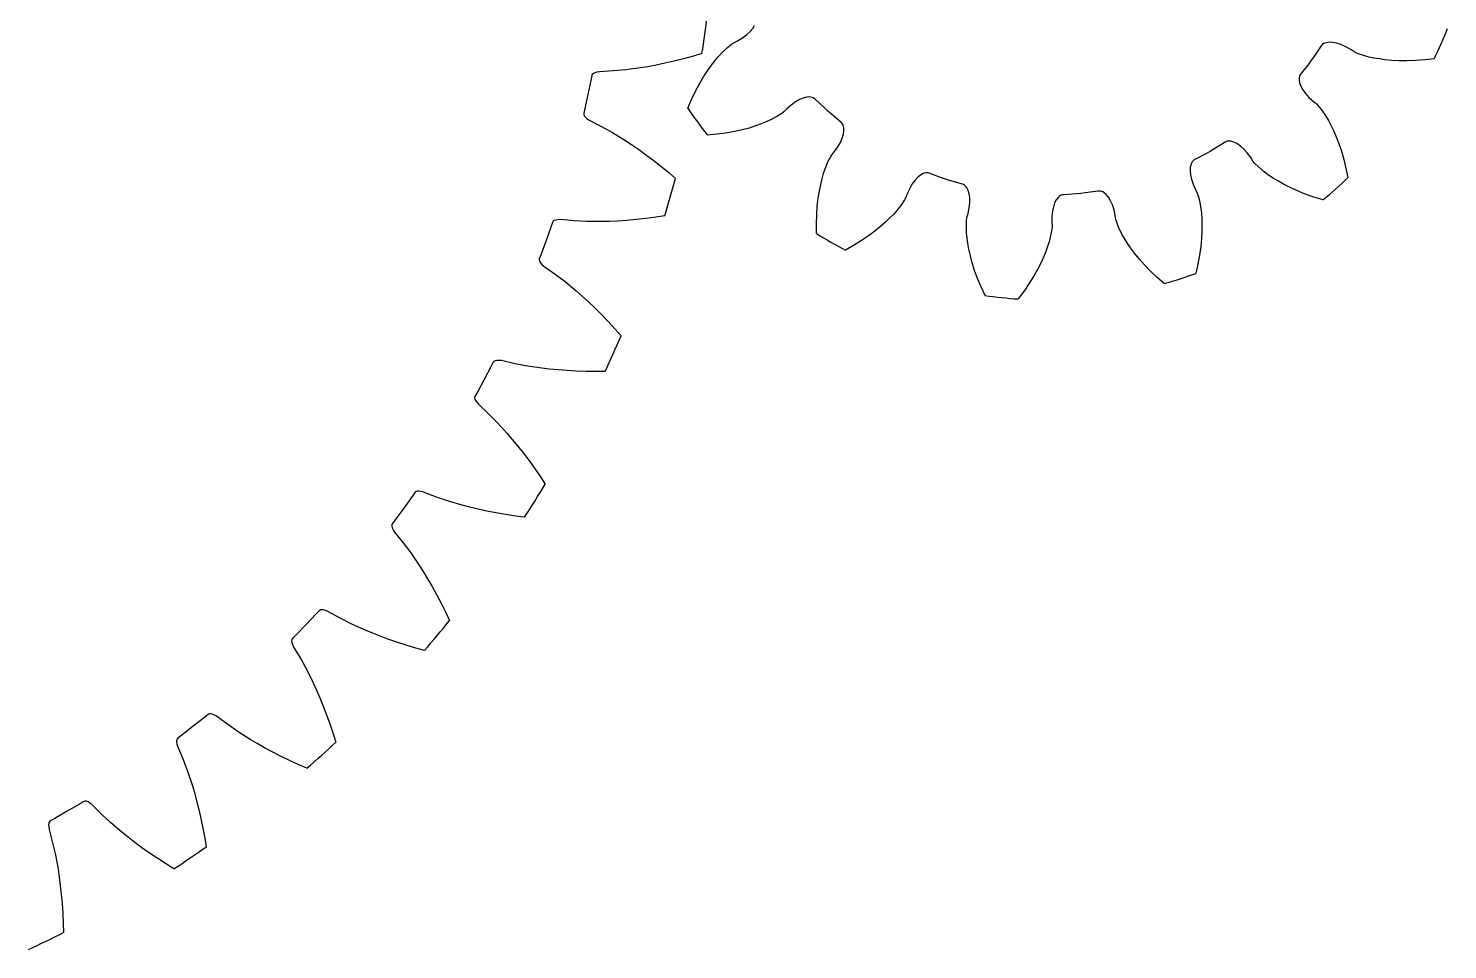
# Model space of a CAD drawing. Extents: x -18.8 to 30.8, y -18.8 to 18.8.
# Drawn here: x 7.96 to 30.31, y -17.03 to -2.52 of the extents above; entities that cross this region are included whole.
import ezdxf

# ---------------------------------------------------------------- set-up
doc = ezdxf.new("R2010")
doc.units = 0

msp = doc.modelspace()

# ---------------------------------------------------------------- linework, layer by layer
at = {"layer": 'layer0'}
for p, q in [((19.13, -2.719), (19.209, -2.672)), ((19.209, -2.672), (19.275, -2.624)), ((19.275, -2.624), (19.33, -2.575)), ((19.33, -2.575), (19.371, -2.527)), ((19.371, -2.527), (19.401, -2.481)), ((18.886, -2.909), (18.973, -2.825)), ((18.973, -2.825), (19.038, -2.772)), ((19.038, -2.772), (19.071, -2.749)), ((19.071, -2.749), (19.13, -2.719)), ((28.322, -2.801), (28.205, -2.973)), ((28.333, -2.787), (28.322, -2.801)), ((28.346, -2.775), (28.333, -2.787)), ((28.362, -2.764), (28.346, -2.775)), ((28.38, -2.756), (28.362, -2.764)), ((28.401, -2.749), (28.38, -2.756)), ((28.448, -2.742), (28.401, -2.749)), ((28.503, -2.745), (28.448, -2.742)), ((28.566, -2.757), (28.503, -2.745)), ((28.635, -2.78), (28.566, -2.757)), ((28.71, -2.813), (28.635, -2.78)), ((28.789, -2.858), (28.71, -2.813)), ((28.845, -2.894), (28.789, -2.858)), ((28.881, -2.912), (28.845, -2.894)), ((18.66, -3.191), (18.721, -3.105)), ((18.721, -3.105), (18.779, -3.03)), ((18.779, -3.03), (18.834, -2.965)), ((18.834, -2.965), (18.886, -2.909)), ((28.127, -3.081), (27.999, -3.245)), ((28.166, -3.027), (28.127, -3.081)), ((28.205, -2.973), (28.166, -3.027)), ((28.96, -2.942), (28.881, -2.912)), ((29.076, -2.975), (28.96, -2.942)), ((29.151, -2.992), (29.076, -2.975)), ((29.235, -3.006), (29.151, -2.992)), ((29.328, -3.019), (29.235, -3.006)), ((29.434, -3.029), (29.328, -3.019)), ((29.548, -3.035), (29.434, -3.029)), ((29.673, -3.036), (29.548, -3.035)), ((29.808, -3.032), (29.673, -3.036)), ((29.953, -3.021), (29.808, -3.032)), ((30.101, -3.003), (29.953, -3.021)), ((18.534, -3.395), (18.598, -3.287)), ((18.598, -3.287), (18.66, -3.191)), ((27.977, -3.295), (27.974, -3.314)), ((27.974, -3.314), (27.974, -3.336)), ((27.974, -3.336), (27.983, -3.383)), ((27.982, -3.276), (27.977, -3.295)), ((27.989, -3.26), (27.982, -3.276)), ((27.999, -3.245), (27.989, -3.26)), ((18.408, -3.645), (18.471, -3.514)), ((18.471, -3.514), (18.534, -3.395)), ((27.983, -3.383), (28.002, -3.435)), ((28.002, -3.435), (28.033, -3.49)), ((28.033, -3.49), (28.076, -3.549)), ((28.076, -3.549), (28.131, -3.61)), ((18.349, -3.782), (18.408, -3.645)), ((19.909, -3.791), (19.863, -3.838)), ((19.978, -3.731), (19.909, -3.791)), ((20.044, -3.682), (19.978, -3.731)), ((20.107, -3.646), (20.044, -3.682)), ((20.166, -3.621), (20.107, -3.646)), ((20.219, -3.607), (20.166, -3.621)), ((20.267, -3.604), (20.219, -3.607)), ((20.288, -3.606), (20.267, -3.604)), ((20.308, -3.611), (20.288, -3.606)), ((20.326, -3.618), (20.308, -3.611)), ((20.341, -3.627), (20.326, -3.618)), ((20.355, -3.638), (20.341, -3.627)), ((20.505, -3.782), (20.355, -3.638)), ((20.554, -3.827), (20.505, -3.782)), ((28.131, -3.61), (28.198, -3.672)), ((28.198, -3.672), (28.25, -3.714)), ((28.25, -3.714), (28.278, -3.743)), ((28.278, -3.743), (28.33, -3.808)), ((19.583, -3.997), (19.505, -4.029)), ((19.653, -3.965), (19.583, -3.997)), ((19.76, -3.908), (19.653, -3.965)), ((19.831, -3.863), (19.76, -3.908)), ((19.863, -3.838), (19.831, -3.863)), ((20.604, -3.872), (20.554, -3.827)), ((20.763, -4.005), (20.604, -3.872)), ((20.776, -4.018), (20.763, -4.005)), ((20.786, -4.032), (20.776, -4.018)), ((28.33, -3.808), (28.398, -3.908)), ((28.398, -3.908), (28.437, -3.975)), ((28.437, -3.975), (28.477, -4.05)), ((18.806, -4.192), (18.657, -4.206)), ((18.949, -4.173), (18.806, -4.192)), ((19.082, -4.149), (18.949, -4.173)), ((19.204, -4.122), (19.082, -4.149)), ((19.315, -4.093), (19.204, -4.122)), ((19.416, -4.061), (19.315, -4.093)), ((19.505, -4.029), (19.416, -4.061)), ((20.781, -4.252), (20.8, -4.192)), ((20.795, -4.049), (20.786, -4.032)), ((20.802, -4.068), (20.795, -4.049)), ((20.8, -4.192), (20.808, -4.137)), ((20.806, -4.089), (20.802, -4.068)), ((20.808, -4.137), (20.806, -4.089)), ((28.477, -4.05), (28.518, -4.134)), ((28.518, -4.134), (28.56, -4.232)), ((28.56, -4.232), (28.601, -4.339)), ((20.615, -4.516), (20.657, -4.464)), ((20.657, -4.464), (20.71, -4.39)), ((20.71, -4.39), (20.751, -4.319)), ((20.751, -4.319), (20.781, -4.252)), ((26.575, -4.46), (26.517, -4.493)), ((26.633, -4.426), (26.575, -4.46)), ((26.809, -4.317), (26.633, -4.426)), ((26.825, -4.308), (26.809, -4.317)), ((26.842, -4.302), (26.825, -4.308)), ((26.861, -4.299), (26.842, -4.302)), ((26.881, -4.299), (26.861, -4.299)), ((26.902, -4.301), (26.881, -4.299)), ((26.948, -4.314), (26.902, -4.301)), ((26.997, -4.339), (26.948, -4.314)), ((27.05, -4.376), (26.997, -4.339)), ((27.104, -4.424), (27.05, -4.376)), ((27.158, -4.485), (27.104, -4.424)), ((28.601, -4.339), (28.641, -4.457)), ((28.641, -4.457), (28.678, -4.587)), ((20.511, -4.737), (20.556, -4.625)), ((20.556, -4.625), (20.594, -4.55)), ((20.594, -4.55), (20.615, -4.516)), ((26.274, -4.664), (26.262, -4.71)), ((26.283, -4.644), (26.274, -4.664)), ((26.293, -4.627), (26.283, -4.644)), ((26.305, -4.612), (26.293, -4.627)), ((26.319, -4.6), (26.305, -4.612)), ((26.334, -4.591), (26.319, -4.6)), ((26.517, -4.493), (26.334, -4.591)), ((27.213, -4.559), (27.158, -4.485)), ((27.249, -4.615), (27.213, -4.559)), ((27.275, -4.645), (27.249, -4.615)), ((27.335, -4.705), (27.275, -4.645)), ((28.678, -4.587), (28.712, -4.728)), ((20.441, -4.983), (20.463, -4.892)), ((20.463, -4.892), (20.486, -4.81)), ((20.486, -4.81), (20.511, -4.737)), ((21.927, -4.914), (21.884, -4.973)), ((21.97, -4.867), (21.927, -4.914)), ((22.013, -4.833), (21.97, -4.867)), ((22.056, -4.811), (22.013, -4.833)), ((22.076, -4.804), (22.056, -4.811)), ((22.096, -4.8), (22.076, -4.804)), ((22.115, -4.799), (22.096, -4.8)), ((22.133, -4.801), (22.115, -4.799)), ((22.15, -4.806), (22.133, -4.801)), ((22.345, -4.877), (22.15, -4.806)), ((22.409, -4.898), (22.345, -4.877)), ((22.472, -4.918), (22.409, -4.898)), ((26.262, -4.71), (26.259, -4.765)), ((26.259, -4.765), (26.265, -4.829)), ((26.265, -4.829), (26.28, -4.9)), ((26.28, -4.9), (26.305, -4.978)), ((27.427, -4.782), (27.335, -4.705)), ((27.489, -4.828), (27.427, -4.782)), ((27.559, -4.876), (27.489, -4.828)), ((27.639, -4.925), (27.559, -4.876)), ((28.712, -4.728), (28.742, -4.874)), ((20.402, -5.2), (20.42, -5.087)), ((20.42, -5.087), (20.441, -4.983)), ((21.805, -5.127), (21.781, -5.189)), ((21.843, -5.044), (21.805, -5.127)), ((21.884, -4.973), (21.843, -5.044)), ((22.672, -4.976), (22.472, -4.918)), ((22.688, -4.982), (22.672, -4.976)), ((22.704, -4.991), (22.688, -4.982)), ((22.719, -5.003), (22.704, -4.991)), ((22.733, -5.017), (22.719, -5.003)), ((22.745, -5.035), (22.733, -5.017)), ((22.766, -5.078), (22.745, -5.035)), ((22.781, -5.131), (22.766, -5.078)), ((22.789, -5.194), (22.781, -5.131)), ((24.472, -5.128), (24.265, -5.143)), ((24.538, -5.122), (24.472, -5.128)), ((24.605, -5.114), (24.538, -5.122)), ((24.81, -5.086), (24.605, -5.114)), ((24.828, -5.085), (24.81, -5.086)), ((24.846, -5.086), (24.828, -5.085)), ((24.865, -5.091), (24.846, -5.086)), ((24.883, -5.099), (24.865, -5.091)), ((24.902, -5.11), (24.883, -5.099)), ((24.938, -5.14), (24.902, -5.11)), ((24.973, -5.183), (24.938, -5.14)), ((26.305, -4.978), (26.342, -5.062)), ((26.342, -5.062), (26.372, -5.121)), ((26.372, -5.121), (26.385, -5.159)), ((27.732, -4.977), (27.639, -4.925)), ((27.834, -5.029), (27.732, -4.977)), ((27.948, -5.081), (27.834, -5.029)), ((28.073, -5.132), (27.948, -5.081)), ((28.209, -5.181), (28.073, -5.132)), ((20.378, -5.459), (20.388, -5.325)), ((20.388, -5.325), (20.402, -5.2)), ((21.716, -5.295), (21.642, -5.39)), ((21.762, -5.225), (21.716, -5.295)), ((21.781, -5.189), (21.762, -5.225)), ((22.762, -5.438), (22.78, -5.348)), ((22.78, -5.348), (22.789, -5.267)), ((22.789, -5.267), (22.789, -5.194)), ((24.105, -5.332), (24.09, -5.404)), ((24.125, -5.272), (24.105, -5.332)), ((24.151, -5.223), (24.125, -5.272)), ((24.18, -5.186), (24.151, -5.223)), ((24.196, -5.171), (24.18, -5.186)), ((24.213, -5.16), (24.196, -5.171)), ((24.23, -5.151), (24.213, -5.16)), ((24.247, -5.146), (24.23, -5.151)), ((24.265, -5.143), (24.247, -5.146)), ((25.006, -5.238), (24.973, -5.183)), ((25.036, -5.304), (25.006, -5.238)), ((25.061, -5.382), (25.036, -5.304)), ((26.385, -5.159), (26.407, -5.24)), ((26.407, -5.24), (26.428, -5.359)), ((26.428, -5.359), (26.437, -5.436)), ((28.352, -5.225), (28.209, -5.181)), ((20.374, -5.604), (20.378, -5.459)), ((21.464, -5.574), (21.384, -5.644)), ((21.532, -5.509), (21.464, -5.574)), ((21.591, -5.448), (21.532, -5.509)), ((21.642, -5.39), (21.591, -5.448)), ((22.735, -5.626), (22.739, -5.542)), ((22.739, -5.542), (22.745, -5.502)), ((22.745, -5.502), (22.762, -5.438)), ((24.081, -5.485), (24.08, -5.577)), ((24.08, -5.577), (24.084, -5.643)), ((24.09, -5.404), (24.081, -5.485)), ((25.081, -5.472), (25.061, -5.382)), ((25.091, -5.537), (25.081, -5.472)), ((25.103, -5.576), (25.091, -5.537)), ((25.133, -5.654), (25.103, -5.576)), ((26.437, -5.436), (26.443, -5.52)), ((26.443, -5.52), (26.446, -5.614)), ((20.375, -5.753), (20.374, -5.604)), ((21.195, -5.791), (21.083, -5.866)), ((21.295, -5.716), (21.195, -5.791)), ((21.384, -5.644), (21.295, -5.716)), ((22.739, -5.747), (22.735, -5.626)), ((22.747, -5.823), (22.739, -5.747)), ((24.067, -5.766), (24.038, -5.883)), ((24.081, -5.683), (24.067, -5.766)), ((24.084, -5.643), (24.081, -5.683)), ((25.186, -5.763), (25.133, -5.654)), ((25.224, -5.83), (25.186, -5.763)), ((26.444, -5.721), (26.438, -5.835)), ((26.446, -5.614), (26.444, -5.721)), ((20.96, -5.943), (20.83, -6.016)), ((21.083, -5.866), (20.96, -5.943)), ((22.758, -5.908), (22.747, -5.823)), ((22.775, -6), (22.758, -5.908)), ((22.798, -6.104), (22.775, -6)), ((24.015, -5.957), (23.986, -6.037)), ((24.038, -5.883), (24.015, -5.957)), ((25.269, -5.902), (25.224, -5.83)), ((25.321, -5.98), (25.269, -5.902)), ((25.385, -6.065), (25.321, -5.98)), ((26.426, -5.959), (26.408, -6.093)), ((26.438, -5.835), (26.426, -5.959)), ((22.828, -6.214), (22.798, -6.104)), ((22.866, -6.334), (22.828, -6.214)), ((23.906, -6.22), (23.854, -6.322)), ((23.951, -6.124), (23.906, -6.22)), ((23.986, -6.037), (23.951, -6.124)), ((25.457, -6.154), (25.385, -6.065)), ((25.54, -6.247), (25.457, -6.154)), ((25.633, -6.345), (25.54, -6.247)), ((26.382, -6.236), (26.349, -6.381)), ((26.408, -6.093), (26.382, -6.236)), ((22.912, -6.46), (22.866, -6.334)), ((22.967, -6.595), (22.912, -6.46)), ((23.793, -6.431), (23.721, -6.546)), ((23.854, -6.322), (23.793, -6.431)), ((25.738, -6.445), (25.633, -6.345)), ((25.85, -6.543), (25.738, -6.445)), ((23.029, -6.73), (22.967, -6.595)), ((23.64, -6.665), (23.551, -6.785)), ((23.721, -6.546), (23.64, -6.665))]:
    msp.add_line(p, q, dxfattribs=at)
for start, end in [(333.7885, 338.2115), (213.7885, 218.2115), (309.7885, 314.2115), (237.7885, 242.2115), (285.7885, 290.2115), (261.7885, 266.2115)]:
    msp.add_arc((24, 0), 6.8, start, end, dxfattribs=at)
at = {"layer": 'layer1'}
for p, q in [((17.721, -3.127), (17.598, -3.147)), ((17.851, -3.102), (17.721, -3.127)), ((17.989, -3.074), (17.851, -3.102)), ((18.131, -3.041), (17.989, -3.074)), ((18.281, -3.003), (18.131, -3.041)), ((18.438, -2.96), (18.281, -3.003)), ((18.572, -2.921), (18.438, -2.96)), ((16.821, -3.344), (16.775, -3.566)), ((16.836, -3.266), (16.821, -3.344)), ((16.844, -3.25), (16.836, -3.266)), ((16.861, -3.235), (16.844, -3.25)), ((16.885, -3.223), (16.861, -3.235)), ((16.917, -3.213), (16.885, -3.223)), ((16.957, -3.207), (16.917, -3.213)), ((17.175, -3.195), (16.957, -3.207)), ((17.372, -3.177), (17.175, -3.195)), ((17.598, -3.147), (17.372, -3.177)), ((16.775, -3.566), (16.727, -3.786)), ((16.727, -3.786), (16.709, -3.864)), ((16.709, -3.864), (16.71, -3.882)), ((16.71, -3.882), (16.719, -3.902)), ((16.719, -3.902), (16.736, -3.923)), ((16.736, -3.923), (16.761, -3.945)), ((16.761, -3.945), (16.795, -3.968)), ((16.795, -3.968), (16.99, -4.067)), ((16.99, -4.067), (17.162, -4.164)), ((17.162, -4.164), (17.356, -4.283)), ((17.356, -4.283), (17.46, -4.351)), ((17.46, -4.351), (17.57, -4.427)), ((17.57, -4.427), (17.684, -4.509)), ((17.684, -4.509), (17.8, -4.596)), ((17.8, -4.596), (17.922, -4.692)), ((17.922, -4.692), (18.048, -4.795)), ((18.048, -4.795), (18.154, -4.886)), ((16.218, -5.578), (16.192, -5.653)), ((16.228, -5.562), (16.218, -5.578)), ((16.246, -5.55), (16.228, -5.562)), ((16.272, -5.542), (16.246, -5.55)), ((16.305, -5.536), (16.272, -5.542)), ((16.345, -5.535), (16.305, -5.536)), ((16.563, -5.554), (16.345, -5.535)), ((16.761, -5.564), (16.563, -5.554)), ((16.988, -5.565), (16.761, -5.564)), ((17.113, -5.563), (16.988, -5.565)), ((17.246, -5.557), (17.113, -5.563)), ((17.386, -5.547), (17.246, -5.557)), ((17.531, -5.535), (17.386, -5.547)), ((17.686, -5.518), (17.531, -5.535)), ((17.846, -5.497), (17.686, -5.518)), ((17.985, -5.477), (17.846, -5.497)), ((16.192, -5.653), (16.116, -5.866)), ((16.116, -5.866), (16.037, -6.078)), ((16.009, -6.152), (16.007, -6.17)), ((16.007, -6.17), (16.013, -6.191)), ((16.037, -6.078), (16.009, -6.152)), ((16.013, -6.191), (16.027, -6.214)), ((16.027, -6.214), (16.049, -6.24)), ((16.049, -6.24), (16.079, -6.266)), ((16.079, -6.266), (16.258, -6.392)), ((16.258, -6.392), (16.416, -6.512)), ((16.416, -6.512), (16.591, -6.656)), ((16.591, -6.656), (16.685, -6.739)), ((16.685, -6.739), (16.783, -6.829)), ((16.783, -6.829), (16.884, -6.926)), ((16.884, -6.926), (16.987, -7.029)), ((16.987, -7.029), (17.095, -7.141)), ((17.095, -7.141), (17.205, -7.26)), ((17.205, -7.26), (17.297, -7.365)), ((15.284, -7.78), (15.247, -7.851)), ((15.296, -7.767), (15.284, -7.78)), ((15.316, -7.757), (15.296, -7.767)), ((15.342, -7.752), (15.316, -7.757)), ((15.376, -7.752), (15.342, -7.752)), ((15.416, -7.756), (15.376, -7.752)), ((15.629, -7.805), (15.416, -7.756)), ((15.823, -7.842), (15.629, -7.805)), ((15.247, -7.851), (15.143, -8.051)), ((16.048, -7.876), (15.823, -7.842)), ((16.172, -7.89), (16.048, -7.876)), ((16.305, -7.903), (16.172, -7.89)), ((16.444, -7.913), (16.305, -7.903)), ((16.59, -7.921), (16.444, -7.913)), ((16.745, -7.926), (16.59, -7.921)), ((16.907, -7.928), (16.745, -7.926)), ((17.047, -7.927), (16.907, -7.928)), ((15.035, -8.25), (14.997, -8.32)), ((15.143, -8.051), (15.035, -8.25)), ((14.997, -8.32), (14.992, -8.338)), ((14.992, -8.338), (14.996, -8.359)), ((14.996, -8.359), (15.006, -8.384)), ((15.006, -8.384), (15.025, -8.412)), ((15.025, -8.412), (15.051, -8.443)), ((15.051, -8.443), (15.21, -8.593)), ((15.21, -8.593), (15.35, -8.733)), ((15.35, -8.733), (15.503, -8.901)), ((15.503, -8.901), (15.585, -8.995)), ((15.585, -8.995), (15.669, -9.098)), ((15.669, -9.098), (15.756, -9.208)), ((15.756, -9.208), (15.844, -9.325)), ((15.844, -9.325), (15.935, -9.451)), ((15.935, -9.451), (16.027, -9.584)), ((16.027, -9.584), (16.104, -9.7)), ((14.052, -9.832), (14.006, -9.897)), ((14.066, -9.82), (14.052, -9.832)), ((14.087, -9.813), (14.066, -9.82)), ((14.114, -9.812), (14.087, -9.813)), ((14.147, -9.816), (14.114, -9.812)), ((14.187, -9.826), (14.147, -9.816)), ((14.391, -9.904), (14.187, -9.826)), ((14.006, -9.897), (13.875, -10.081)), ((14.578, -9.968), (14.391, -9.904)), ((14.796, -10.032), (14.578, -9.968)), ((14.917, -10.064), (14.796, -10.032)), ((13.741, -10.263), (13.693, -10.326)), ((13.875, -10.081), (13.741, -10.263)), ((15.046, -10.095), (14.917, -10.064)), ((15.183, -10.125), (15.046, -10.095)), ((15.326, -10.153), (15.183, -10.125)), ((15.479, -10.179), (15.326, -10.153)), ((15.64, -10.204), (15.479, -10.179)), ((15.778, -10.222), (15.64, -10.204)), ((13.693, -10.326), (13.686, -10.343)), ((13.686, -10.343), (13.686, -10.365)), ((13.686, -10.365), (13.693, -10.391)), ((13.693, -10.391), (13.708, -10.422)), ((13.708, -10.422), (13.729, -10.456)), ((13.729, -10.456), (13.867, -10.626)), ((13.867, -10.626), (13.985, -10.784)), ((13.985, -10.784), (14.114, -10.972)), ((14.114, -10.972), (14.181, -11.077)), ((14.181, -11.077), (14.25, -11.19)), ((14.25, -11.19), (14.321, -11.311)), ((14.321, -11.311), (14.392, -11.439)), ((14.392, -11.439), (14.464, -11.576)), ((14.464, -11.576), (14.537, -11.721)), ((12.493, -11.75), (12.337, -11.913)), ((12.547, -11.692), (12.493, -11.75)), ((12.563, -11.682), (12.547, -11.692)), ((12.584, -11.678), (12.563, -11.682)), ((12.611, -11.681), (12.584, -11.678)), ((12.644, -11.69), (12.611, -11.681)), ((12.681, -11.705), (12.644, -11.69)), ((12.872, -11.811), (12.681, -11.705)), ((13.049, -11.9), (12.872, -11.811)), ((14.537, -11.721), (14.597, -11.847)), ((12.337, -11.913), (12.179, -12.075)), ((13.256, -11.994), (13.049, -11.9)), ((13.371, -12.042), (13.256, -11.994)), ((13.495, -12.091), (13.371, -12.042)), ((12.113, -12.147), (12.11, -12.169)), ((12.11, -12.169), (12.114, -12.196)), ((12.122, -12.131), (12.113, -12.147)), ((12.114, -12.196), (12.124, -12.228)), ((12.179, -12.075), (12.122, -12.131)), ((12.124, -12.228), (12.14, -12.265)), ((12.14, -12.265), (12.253, -12.452)), ((13.626, -12.139), (13.495, -12.091)), ((13.764, -12.187), (13.626, -12.139)), ((13.912, -12.234), (13.764, -12.187)), ((14.067, -12.281), (13.912, -12.234)), ((14.202, -12.318), (14.067, -12.281)), ((12.253, -12.452), (12.348, -12.626)), ((12.348, -12.626), (12.449, -12.829)), ((12.449, -12.829), (12.501, -12.943)), ((12.501, -12.943), (12.554, -13.064)), ((12.554, -13.064), (12.607, -13.194)), ((10.736, -13.374), (10.559, -13.514)), ((10.798, -13.324), (10.736, -13.374)), ((10.815, -13.317), (10.798, -13.324)), ((10.836, -13.316), (10.815, -13.317)), ((10.863, -13.322), (10.836, -13.316)), ((10.894, -13.336), (10.863, -13.322)), ((10.928, -13.356), (10.894, -13.336)), ((11.103, -13.487), (10.928, -13.356)), ((12.607, -13.194), (12.66, -13.331)), ((12.66, -13.331), (12.713, -13.477)), ((10.559, -13.514), (10.38, -13.652)), ((11.266, -13.6), (11.103, -13.487)), ((11.458, -13.722), (11.266, -13.6)), ((12.713, -13.477), (12.764, -13.63)), ((12.764, -13.63), (12.806, -13.764)), ((10.305, -13.715), (10.299, -13.736)), ((10.299, -13.736), (10.299, -13.763)), ((10.299, -13.763), (10.304, -13.796)), ((10.304, -13.796), (10.315, -13.835)), ((10.316, -13.7), (10.305, -13.715)), ((10.315, -13.835), (10.401, -14.036)), ((10.38, -13.652), (10.316, -13.7)), ((11.565, -13.786), (11.458, -13.722)), ((11.681, -13.851), (11.565, -13.786)), ((11.804, -13.917), (11.681, -13.851)), ((10.401, -14.036), (10.471, -14.221)), ((11.934, -13.984), (11.804, -13.917)), ((12.074, -14.052), (11.934, -13.984)), ((12.221, -14.119), (12.074, -14.052)), ((10.471, -14.221), (10.543, -14.437)), ((12.349, -14.175), (12.221, -14.119)), ((10.543, -14.437), (10.579, -14.557)), ((8.77, -14.738), (8.575, -14.852)), ((8.838, -14.697), (8.77, -14.738)), ((8.856, -14.692), (8.838, -14.697)), ((8.878, -14.695), (8.856, -14.692)), ((8.903, -14.704), (8.878, -14.695)), ((8.932, -14.722), (8.903, -14.704)), ((8.963, -14.747), (8.932, -14.722)), ((9.118, -14.901), (8.963, -14.747)), ((10.579, -14.557), (10.614, -14.685)), ((10.614, -14.685), (10.648, -14.821)), ((8.379, -14.964), (8.309, -15.003)), ((8.575, -14.852), (8.379, -14.964)), ((9.263, -15.036), (9.118, -14.901)), ((10.648, -14.821), (10.681, -14.963)), ((10.681, -14.963), (10.713, -15.115)), ((8.287, -15.036), (8.283, -15.062)), ((8.283, -15.062), (8.284, -15.096)), ((8.284, -15.096), (8.29, -15.136)), ((8.296, -15.016), (8.287, -15.036)), ((8.29, -15.136), (8.346, -15.347)), ((8.309, -15.003), (8.296, -15.016)), ((9.436, -15.183), (9.263, -15.036)), ((9.534, -15.261), (9.436, -15.183)), ((10.713, -15.115), (10.743, -15.274)), ((8.346, -15.347), (8.39, -15.54)), ((9.639, -15.342), (9.534, -15.261)), ((9.752, -15.425), (9.639, -15.342)), ((10.743, -15.274), (10.766, -15.412)), ((8.39, -15.54), (8.431, -15.764)), ((9.872, -15.509), (9.752, -15.425)), ((10.001, -15.595), (9.872, -15.509)), ((10.137, -15.683), (10.001, -15.595)), ((8.431, -15.764), (8.45, -15.887)), ((10.257, -15.756), (10.137, -15.683)), ((8.45, -15.887), (8.467, -16.019)), ((8.467, -16.019), (8.482, -16.158)), ((8.482, -16.158), (8.495, -16.304)), ((8.495, -16.304), (8.505, -16.459)), ((8.505, -16.459), (8.513, -16.621)), ((8.513, -16.621), (8.517, -16.76))]:
    msp.add_line(p, q, dxfattribs=at)
for start, end in [(351.0629, 352.9371), (343.0629, 344.9371), (335.0629, 336.9371), (327.0629, 328.9371), (319.0629, 320.9371), (311.0629, 312.9371), (303.0629, 304.9371), (295.0629, 296.9371)]:
    msp.add_arc((0, 0), 18.8, start, end, dxfattribs=at)
at = {"layer": 'layer2'}
for p, q in [((19.13, -2.719), (19.209, -2.672)), ((19.209, -2.672), (19.275, -2.624)), ((19.275, -2.624), (19.33, -2.575)), ((19.33, -2.575), (19.371, -2.527)), ((19.371, -2.527), (19.401, -2.481)), ((18.886, -2.909), (18.973, -2.825)), ((18.973, -2.825), (19.038, -2.772)), ((19.038, -2.772), (19.071, -2.749)), ((19.071, -2.749), (19.13, -2.719)), ((28.322, -2.801), (28.205, -2.973)), ((28.333, -2.787), (28.322, -2.801)), ((28.346, -2.775), (28.333, -2.787)), ((28.362, -2.764), (28.346, -2.775)), ((28.38, -2.756), (28.362, -2.764)), ((28.401, -2.749), (28.38, -2.756)), ((28.448, -2.742), (28.401, -2.749)), ((28.503, -2.745), (28.448, -2.742)), ((28.566, -2.757), (28.503, -2.745)), ((28.635, -2.78), (28.566, -2.757)), ((28.71, -2.813), (28.635, -2.78)), ((28.789, -2.858), (28.71, -2.813)), ((28.845, -2.894), (28.789, -2.858)), ((28.881, -2.912), (28.845, -2.894)), ((18.66, -3.191), (18.721, -3.105)), ((18.721, -3.105), (18.779, -3.03)), ((18.779, -3.03), (18.834, -2.965)), ((18.834, -2.965), (18.886, -2.909)), ((28.127, -3.081), (27.999, -3.245)), ((28.166, -3.027), (28.127, -3.081)), ((28.205, -2.973), (28.166, -3.027)), ((28.96, -2.942), (28.881, -2.912)), ((29.076, -2.975), (28.96, -2.942)), ((29.151, -2.992), (29.076, -2.975)), ((29.235, -3.006), (29.151, -2.992)), ((29.328, -3.019), (29.235, -3.006)), ((29.434, -3.029), (29.328, -3.019)), ((29.548, -3.035), (29.434, -3.029)), ((29.673, -3.036), (29.548, -3.035)), ((29.808, -3.032), (29.673, -3.036)), ((29.953, -3.021), (29.808, -3.032)), ((30.101, -3.003), (29.953, -3.021)), ((18.534, -3.395), (18.598, -3.287)), ((18.598, -3.287), (18.66, -3.191)), ((27.977, -3.295), (27.974, -3.314)), ((27.974, -3.314), (27.974, -3.336)), ((27.974, -3.336), (27.983, -3.383)), ((27.982, -3.276), (27.977, -3.295)), ((27.989, -3.26), (27.982, -3.276)), ((27.999, -3.245), (27.989, -3.26)), ((18.408, -3.645), (18.471, -3.514)), ((18.471, -3.514), (18.534, -3.395)), ((27.983, -3.383), (28.002, -3.435)), ((28.002, -3.435), (28.033, -3.49)), ((28.033, -3.49), (28.076, -3.549)), ((28.076, -3.549), (28.131, -3.61)), ((18.349, -3.782), (18.408, -3.645)), ((19.909, -3.791), (19.863, -3.838)), ((19.978, -3.731), (19.909, -3.791)), ((20.044, -3.682), (19.978, -3.731)), ((20.107, -3.646), (20.044, -3.682)), ((20.166, -3.621), (20.107, -3.646)), ((20.219, -3.607), (20.166, -3.621)), ((20.267, -3.604), (20.219, -3.607)), ((20.288, -3.606), (20.267, -3.604)), ((20.308, -3.611), (20.288, -3.606)), ((20.326, -3.618), (20.308, -3.611)), ((20.341, -3.627), (20.326, -3.618)), ((20.355, -3.638), (20.341, -3.627)), ((20.505, -3.782), (20.355, -3.638)), ((20.554, -3.827), (20.505, -3.782)), ((28.131, -3.61), (28.198, -3.672)), ((28.198, -3.672), (28.25, -3.714)), ((28.25, -3.714), (28.278, -3.743)), ((28.278, -3.743), (28.33, -3.808)), ((19.583, -3.997), (19.505, -4.029)), ((19.653, -3.965), (19.583, -3.997)), ((19.76, -3.908), (19.653, -3.965)), ((19.831, -3.863), (19.76, -3.908)), ((19.863, -3.838), (19.831, -3.863)), ((20.604, -3.872), (20.554, -3.827)), ((20.763, -4.005), (20.604, -3.872)), ((20.776, -4.018), (20.763, -4.005)), ((20.786, -4.032), (20.776, -4.018)), ((28.33, -3.808), (28.398, -3.908)), ((28.398, -3.908), (28.437, -3.975)), ((28.437, -3.975), (28.477, -4.05)), ((18.806, -4.192), (18.657, -4.206)), ((18.949, -4.173), (18.806, -4.192)), ((19.082, -4.149), (18.949, -4.173)), ((19.204, -4.122), (19.082, -4.149)), ((19.315, -4.093), (19.204, -4.122)), ((19.416, -4.061), (19.315, -4.093)), ((19.505, -4.029), (19.416, -4.061)), ((20.781, -4.252), (20.8, -4.192)), ((20.795, -4.049), (20.786, -4.032)), ((20.802, -4.068), (20.795, -4.049)), ((20.8, -4.192), (20.808, -4.137)), ((20.806, -4.089), (20.802, -4.068)), ((20.808, -4.137), (20.806, -4.089)), ((28.477, -4.05), (28.518, -4.134)), ((28.518, -4.134), (28.56, -4.232)), ((28.56, -4.232), (28.601, -4.339)), ((20.615, -4.516), (20.657, -4.464)), ((20.657, -4.464), (20.71, -4.39)), ((20.71, -4.39), (20.751, -4.319)), ((20.751, -4.319), (20.781, -4.252)), ((26.575, -4.46), (26.517, -4.493)), ((26.633, -4.426), (26.575, -4.46)), ((26.809, -4.317), (26.633, -4.426)), ((26.825, -4.308), (26.809, -4.317)), ((26.842, -4.302), (26.825, -4.308)), ((26.861, -4.299), (26.842, -4.302)), ((26.881, -4.299), (26.861, -4.299)), ((26.902, -4.301), (26.881, -4.299)), ((26.948, -4.314), (26.902, -4.301)), ((26.997, -4.339), (26.948, -4.314)), ((27.05, -4.376), (26.997, -4.339)), ((27.104, -4.424), (27.05, -4.376)), ((27.158, -4.485), (27.104, -4.424)), ((28.601, -4.339), (28.641, -4.457)), ((28.641, -4.457), (28.678, -4.587)), ((20.511, -4.737), (20.556, -4.625)), ((20.556, -4.625), (20.594, -4.55)), ((20.594, -4.55), (20.615, -4.516)), ((26.274, -4.664), (26.262, -4.71)), ((26.283, -4.644), (26.274, -4.664)), ((26.293, -4.627), (26.283, -4.644)), ((26.305, -4.612), (26.293, -4.627)), ((26.319, -4.6), (26.305, -4.612)), ((26.334, -4.591), (26.319, -4.6)), ((26.517, -4.493), (26.334, -4.591)), ((27.213, -4.559), (27.158, -4.485)), ((27.249, -4.615), (27.213, -4.559)), ((27.275, -4.645), (27.249, -4.615)), ((27.335, -4.705), (27.275, -4.645)), ((28.678, -4.587), (28.712, -4.728)), ((20.441, -4.983), (20.463, -4.892)), ((20.463, -4.892), (20.486, -4.81)), ((20.486, -4.81), (20.511, -4.737)), ((21.927, -4.914), (21.884, -4.973)), ((21.97, -4.867), (21.927, -4.914)), ((22.013, -4.833), (21.97, -4.867)), ((22.056, -4.811), (22.013, -4.833)), ((22.076, -4.804), (22.056, -4.811)), ((22.096, -4.8), (22.076, -4.804)), ((22.115, -4.799), (22.096, -4.8)), ((22.133, -4.801), (22.115, -4.799)), ((22.15, -4.806), (22.133, -4.801)), ((22.345, -4.877), (22.15, -4.806)), ((22.409, -4.898), (22.345, -4.877)), ((22.472, -4.918), (22.409, -4.898)), ((26.262, -4.71), (26.259, -4.765)), ((26.259, -4.765), (26.265, -4.829)), ((26.265, -4.829), (26.28, -4.9)), ((26.28, -4.9), (26.305, -4.978)), ((27.427, -4.782), (27.335, -4.705)), ((27.489, -4.828), (27.427, -4.782)), ((27.559, -4.876), (27.489, -4.828)), ((27.639, -4.925), (27.559, -4.876)), ((28.712, -4.728), (28.742, -4.874)), ((20.402, -5.2), (20.42, -5.087)), ((20.42, -5.087), (20.441, -4.983)), ((21.805, -5.127), (21.781, -5.189)), ((21.843, -5.044), (21.805, -5.127)), ((21.884, -4.973), (21.843, -5.044)), ((22.672, -4.976), (22.472, -4.918)), ((22.688, -4.982), (22.672, -4.976)), ((22.704, -4.991), (22.688, -4.982)), ((22.719, -5.003), (22.704, -4.991)), ((22.733, -5.017), (22.719, -5.003)), ((22.745, -5.035), (22.733, -5.017)), ((22.766, -5.078), (22.745, -5.035)), ((22.781, -5.131), (22.766, -5.078)), ((22.789, -5.194), (22.781, -5.131)), ((24.472, -5.128), (24.265, -5.143)), ((24.538, -5.122), (24.472, -5.128)), ((24.605, -5.114), (24.538, -5.122)), ((24.81, -5.086), (24.605, -5.114)), ((24.828, -5.085), (24.81, -5.086)), ((24.846, -5.086), (24.828, -5.085)), ((24.865, -5.091), (24.846, -5.086)), ((24.883, -5.099), (24.865, -5.091)), ((24.902, -5.11), (24.883, -5.099)), ((24.938, -5.14), (24.902, -5.11)), ((24.973, -5.183), (24.938, -5.14)), ((26.305, -4.978), (26.342, -5.062)), ((26.342, -5.062), (26.372, -5.121)), ((26.372, -5.121), (26.385, -5.159)), ((27.732, -4.977), (27.639, -4.925)), ((27.834, -5.029), (27.732, -4.977)), ((27.948, -5.081), (27.834, -5.029)), ((28.073, -5.132), (27.948, -5.081)), ((28.209, -5.181), (28.073, -5.132)), ((20.378, -5.459), (20.388, -5.325)), ((20.388, -5.325), (20.402, -5.2)), ((21.716, -5.295), (21.642, -5.39)), ((21.762, -5.225), (21.716, -5.295)), ((21.781, -5.189), (21.762, -5.225)), ((22.762, -5.438), (22.78, -5.348)), ((22.78, -5.348), (22.789, -5.267)), ((22.789, -5.267), (22.789, -5.194)), ((24.105, -5.332), (24.09, -5.404)), ((24.125, -5.272), (24.105, -5.332)), ((24.151, -5.223), (24.125, -5.272)), ((24.18, -5.186), (24.151, -5.223)), ((24.196, -5.171), (24.18, -5.186)), ((24.213, -5.16), (24.196, -5.171)), ((24.23, -5.151), (24.213, -5.16)), ((24.247, -5.146), (24.23, -5.151)), ((24.265, -5.143), (24.247, -5.146)), ((25.006, -5.238), (24.973, -5.183)), ((25.036, -5.304), (25.006, -5.238)), ((25.061, -5.382), (25.036, -5.304)), ((26.385, -5.159), (26.407, -5.24)), ((26.407, -5.24), (26.428, -5.359)), ((26.428, -5.359), (26.437, -5.436)), ((28.352, -5.225), (28.209, -5.181)), ((20.374, -5.604), (20.378, -5.459)), ((21.464, -5.574), (21.384, -5.644)), ((21.532, -5.509), (21.464, -5.574)), ((21.591, -5.448), (21.532, -5.509)), ((21.642, -5.39), (21.591, -5.448)), ((22.735, -5.626), (22.739, -5.542)), ((22.739, -5.542), (22.745, -5.502)), ((22.745, -5.502), (22.762, -5.438)), ((24.081, -5.485), (24.08, -5.577)), ((24.08, -5.577), (24.084, -5.643)), ((24.09, -5.404), (24.081, -5.485)), ((25.081, -5.472), (25.061, -5.382)), ((25.091, -5.537), (25.081, -5.472)), ((25.103, -5.576), (25.091, -5.537)), ((25.133, -5.654), (25.103, -5.576)), ((26.437, -5.436), (26.443, -5.52)), ((26.443, -5.52), (26.446, -5.614)), ((20.375, -5.753), (20.374, -5.604)), ((21.195, -5.791), (21.083, -5.866)), ((21.295, -5.716), (21.195, -5.791)), ((21.384, -5.644), (21.295, -5.716)), ((22.739, -5.747), (22.735, -5.626)), ((22.747, -5.823), (22.739, -5.747)), ((24.067, -5.766), (24.038, -5.883)), ((24.081, -5.683), (24.067, -5.766)), ((24.084, -5.643), (24.081, -5.683)), ((25.186, -5.763), (25.133, -5.654)), ((25.224, -5.83), (25.186, -5.763)), ((26.444, -5.721), (26.438, -5.835)), ((26.446, -5.614), (26.444, -5.721)), ((20.96, -5.943), (20.83, -6.016)), ((21.083, -5.866), (20.96, -5.943)), ((22.758, -5.908), (22.747, -5.823)), ((22.775, -6), (22.758, -5.908)), ((22.798, -6.104), (22.775, -6)), ((24.015, -5.957), (23.986, -6.037)), ((24.038, -5.883), (24.015, -5.957)), ((25.269, -5.902), (25.224, -5.83)), ((25.321, -5.98), (25.269, -5.902)), ((25.385, -6.065), (25.321, -5.98)), ((26.426, -5.959), (26.408, -6.093)), ((26.438, -5.835), (26.426, -5.959)), ((22.828, -6.214), (22.798, -6.104)), ((22.866, -6.334), (22.828, -6.214)), ((23.906, -6.22), (23.854, -6.322)), ((23.951, -6.124), (23.906, -6.22)), ((23.986, -6.037), (23.951, -6.124)), ((25.457, -6.154), (25.385, -6.065)), ((25.54, -6.247), (25.457, -6.154)), ((25.633, -6.345), (25.54, -6.247)), ((26.382, -6.236), (26.349, -6.381)), ((26.408, -6.093), (26.382, -6.236)), ((22.912, -6.46), (22.866, -6.334)), ((22.967, -6.595), (22.912, -6.46)), ((23.793, -6.431), (23.721, -6.546)), ((23.854, -6.322), (23.793, -6.431)), ((25.738, -6.445), (25.633, -6.345)), ((25.85, -6.543), (25.738, -6.445)), ((23.029, -6.73), (22.967, -6.595)), ((23.64, -6.665), (23.551, -6.785)), ((23.721, -6.546), (23.64, -6.665))]:
    msp.add_line(p, q, dxfattribs=at)
for start, end in [(333.7885, 338.2115), (213.7885, 218.2115), (309.7885, 314.2115), (237.7885, 242.2115), (285.7885, 290.2115), (261.7885, 266.2115)]:
    msp.add_arc((24, 0), 6.8, start, end, dxfattribs=at)
at = {"layer": 'layer3'}
for p, q in [((17.721, -3.127), (17.598, -3.147)), ((17.851, -3.102), (17.721, -3.127)), ((17.989, -3.074), (17.851, -3.102)), ((18.131, -3.041), (17.989, -3.074)), ((18.281, -3.003), (18.131, -3.041)), ((18.438, -2.96), (18.281, -3.003)), ((18.572, -2.921), (18.438, -2.96)), ((16.821, -3.344), (16.775, -3.566)), ((16.836, -3.266), (16.821, -3.344)), ((16.844, -3.25), (16.836, -3.266)), ((16.861, -3.235), (16.844, -3.25)), ((16.885, -3.223), (16.861, -3.235)), ((16.917, -3.213), (16.885, -3.223)), ((16.957, -3.207), (16.917, -3.213)), ((17.175, -3.195), (16.957, -3.207)), ((17.372, -3.177), (17.175, -3.195)), ((17.598, -3.147), (17.372, -3.177)), ((16.775, -3.566), (16.727, -3.786)), ((16.727, -3.786), (16.709, -3.864)), ((16.709, -3.864), (16.71, -3.882)), ((16.71, -3.882), (16.719, -3.902)), ((16.719, -3.902), (16.736, -3.923)), ((16.736, -3.923), (16.761, -3.945)), ((16.761, -3.945), (16.795, -3.968)), ((16.795, -3.968), (16.99, -4.067)), ((16.99, -4.067), (17.162, -4.164)), ((17.162, -4.164), (17.356, -4.283)), ((17.356, -4.283), (17.46, -4.351)), ((17.46, -4.351), (17.57, -4.427)), ((17.57, -4.427), (17.684, -4.509)), ((17.684, -4.509), (17.8, -4.596)), ((17.8, -4.596), (17.922, -4.692)), ((17.922, -4.692), (18.048, -4.795)), ((18.048, -4.795), (18.154, -4.886)), ((16.218, -5.578), (16.192, -5.653)), ((16.228, -5.562), (16.218, -5.578)), ((16.246, -5.55), (16.228, -5.562)), ((16.272, -5.542), (16.246, -5.55)), ((16.305, -5.536), (16.272, -5.542)), ((16.345, -5.535), (16.305, -5.536)), ((16.563, -5.554), (16.345, -5.535)), ((16.761, -5.564), (16.563, -5.554)), ((16.988, -5.565), (16.761, -5.564)), ((17.113, -5.563), (16.988, -5.565)), ((17.246, -5.557), (17.113, -5.563)), ((17.386, -5.547), (17.246, -5.557)), ((17.531, -5.535), (17.386, -5.547)), ((17.686, -5.518), (17.531, -5.535)), ((17.846, -5.497), (17.686, -5.518)), ((17.985, -5.477), (17.846, -5.497)), ((16.192, -5.653), (16.116, -5.866)), ((16.116, -5.866), (16.037, -6.078)), ((16.009, -6.152), (16.007, -6.17)), ((16.007, -6.17), (16.013, -6.191)), ((16.037, -6.078), (16.009, -6.152)), ((16.013, -6.191), (16.027, -6.214)), ((16.027, -6.214), (16.049, -6.24)), ((16.049, -6.24), (16.079, -6.266)), ((16.079, -6.266), (16.258, -6.392)), ((16.258, -6.392), (16.416, -6.512)), ((16.416, -6.512), (16.591, -6.656)), ((16.591, -6.656), (16.685, -6.739)), ((16.685, -6.739), (16.783, -6.829)), ((16.783, -6.829), (16.884, -6.926)), ((16.884, -6.926), (16.987, -7.029)), ((16.987, -7.029), (17.095, -7.141)), ((17.095, -7.141), (17.205, -7.26)), ((17.205, -7.26), (17.297, -7.365)), ((15.284, -7.78), (15.247, -7.851)), ((15.296, -7.767), (15.284, -7.78)), ((15.316, -7.757), (15.296, -7.767)), ((15.342, -7.752), (15.316, -7.757)), ((15.376, -7.752), (15.342, -7.752)), ((15.416, -7.756), (15.376, -7.752)), ((15.629, -7.805), (15.416, -7.756)), ((15.823, -7.842), (15.629, -7.805)), ((15.247, -7.851), (15.143, -8.051)), ((16.048, -7.876), (15.823, -7.842)), ((16.172, -7.89), (16.048, -7.876)), ((16.305, -7.903), (16.172, -7.89)), ((16.444, -7.913), (16.305, -7.903)), ((16.59, -7.921), (16.444, -7.913)), ((16.745, -7.926), (16.59, -7.921)), ((16.907, -7.928), (16.745, -7.926)), ((17.047, -7.927), (16.907, -7.928)), ((15.035, -8.25), (14.997, -8.32)), ((15.143, -8.051), (15.035, -8.25)), ((14.997, -8.32), (14.992, -8.338)), ((14.992, -8.338), (14.996, -8.359)), ((14.996, -8.359), (15.006, -8.384)), ((15.006, -8.384), (15.025, -8.412)), ((15.025, -8.412), (15.051, -8.443)), ((15.051, -8.443), (15.21, -8.593)), ((15.21, -8.593), (15.35, -8.733)), ((15.35, -8.733), (15.503, -8.901)), ((15.503, -8.901), (15.585, -8.995)), ((15.585, -8.995), (15.669, -9.098)), ((15.669, -9.098), (15.756, -9.208)), ((15.756, -9.208), (15.844, -9.325)), ((15.844, -9.325), (15.935, -9.451)), ((15.935, -9.451), (16.027, -9.584)), ((16.027, -9.584), (16.104, -9.7)), ((14.052, -9.832), (14.006, -9.897)), ((14.066, -9.82), (14.052, -9.832)), ((14.087, -9.813), (14.066, -9.82)), ((14.114, -9.812), (14.087, -9.813)), ((14.147, -9.816), (14.114, -9.812)), ((14.187, -9.826), (14.147, -9.816)), ((14.391, -9.904), (14.187, -9.826)), ((14.006, -9.897), (13.875, -10.081)), ((14.578, -9.968), (14.391, -9.904)), ((14.796, -10.032), (14.578, -9.968)), ((14.917, -10.064), (14.796, -10.032)), ((13.741, -10.263), (13.693, -10.326)), ((13.875, -10.081), (13.741, -10.263)), ((15.046, -10.095), (14.917, -10.064)), ((15.183, -10.125), (15.046, -10.095)), ((15.326, -10.153), (15.183, -10.125)), ((15.479, -10.179), (15.326, -10.153)), ((15.64, -10.204), (15.479, -10.179)), ((15.778, -10.222), (15.64, -10.204)), ((13.693, -10.326), (13.686, -10.343)), ((13.686, -10.343), (13.686, -10.365)), ((13.686, -10.365), (13.693, -10.391)), ((13.693, -10.391), (13.708, -10.422)), ((13.708, -10.422), (13.729, -10.456)), ((13.729, -10.456), (13.867, -10.626)), ((13.867, -10.626), (13.985, -10.784)), ((13.985, -10.784), (14.114, -10.972)), ((14.114, -10.972), (14.181, -11.077)), ((14.181, -11.077), (14.25, -11.19)), ((14.25, -11.19), (14.321, -11.311)), ((14.321, -11.311), (14.392, -11.439)), ((14.392, -11.439), (14.464, -11.576)), ((14.464, -11.576), (14.537, -11.721)), ((12.493, -11.75), (12.337, -11.913)), ((12.547, -11.692), (12.493, -11.75)), ((12.563, -11.682), (12.547, -11.692)), ((12.584, -11.678), (12.563, -11.682)), ((12.611, -11.681), (12.584, -11.678)), ((12.644, -11.69), (12.611, -11.681)), ((12.681, -11.705), (12.644, -11.69)), ((12.872, -11.811), (12.681, -11.705)), ((13.049, -11.9), (12.872, -11.811)), ((14.537, -11.721), (14.597, -11.847)), ((12.337, -11.913), (12.179, -12.075)), ((13.256, -11.994), (13.049, -11.9)), ((13.371, -12.042), (13.256, -11.994)), ((13.495, -12.091), (13.371, -12.042)), ((12.113, -12.147), (12.11, -12.169)), ((12.11, -12.169), (12.114, -12.196)), ((12.122, -12.131), (12.113, -12.147)), ((12.114, -12.196), (12.124, -12.228)), ((12.179, -12.075), (12.122, -12.131)), ((12.124, -12.228), (12.14, -12.265)), ((12.14, -12.265), (12.253, -12.452)), ((13.626, -12.139), (13.495, -12.091)), ((13.764, -12.187), (13.626, -12.139)), ((13.912, -12.234), (13.764, -12.187)), ((14.067, -12.281), (13.912, -12.234)), ((14.202, -12.318), (14.067, -12.281)), ((12.253, -12.452), (12.348, -12.626)), ((12.348, -12.626), (12.449, -12.829)), ((12.449, -12.829), (12.501, -12.943)), ((12.501, -12.943), (12.554, -13.064)), ((12.554, -13.064), (12.607, -13.194)), ((10.736, -13.374), (10.559, -13.514)), ((10.798, -13.324), (10.736, -13.374)), ((10.815, -13.317), (10.798, -13.324)), ((10.836, -13.316), (10.815, -13.317)), ((10.863, -13.322), (10.836, -13.316)), ((10.894, -13.336), (10.863, -13.322)), ((10.928, -13.356), (10.894, -13.336)), ((11.103, -13.487), (10.928, -13.356)), ((12.607, -13.194), (12.66, -13.331)), ((12.66, -13.331), (12.713, -13.477)), ((10.559, -13.514), (10.38, -13.652)), ((11.266, -13.6), (11.103, -13.487)), ((11.458, -13.722), (11.266, -13.6)), ((12.713, -13.477), (12.764, -13.63)), ((12.764, -13.63), (12.806, -13.764)), ((10.305, -13.715), (10.299, -13.736)), ((10.299, -13.736), (10.299, -13.763)), ((10.299, -13.763), (10.304, -13.796)), ((10.304, -13.796), (10.315, -13.835)), ((10.316, -13.7), (10.305, -13.715)), ((10.315, -13.835), (10.401, -14.036)), ((10.38, -13.652), (10.316, -13.7)), ((11.565, -13.786), (11.458, -13.722)), ((11.681, -13.851), (11.565, -13.786)), ((11.804, -13.917), (11.681, -13.851)), ((10.401, -14.036), (10.471, -14.221)), ((11.934, -13.984), (11.804, -13.917)), ((12.074, -14.052), (11.934, -13.984)), ((12.221, -14.119), (12.074, -14.052)), ((10.471, -14.221), (10.543, -14.437)), ((12.349, -14.175), (12.221, -14.119)), ((10.543, -14.437), (10.579, -14.557)), ((8.77, -14.738), (8.575, -14.852)), ((8.838, -14.697), (8.77, -14.738)), ((8.856, -14.692), (8.838, -14.697)), ((8.878, -14.695), (8.856, -14.692)), ((8.903, -14.704), (8.878, -14.695)), ((8.932, -14.722), (8.903, -14.704)), ((8.963, -14.747), (8.932, -14.722)), ((9.118, -14.901), (8.963, -14.747)), ((10.579, -14.557), (10.614, -14.685)), ((10.614, -14.685), (10.648, -14.821)), ((8.379, -14.964), (8.309, -15.003)), ((8.575, -14.852), (8.379, -14.964)), ((9.263, -15.036), (9.118, -14.901)), ((10.648, -14.821), (10.681, -14.963)), ((10.681, -14.963), (10.713, -15.115)), ((8.287, -15.036), (8.283, -15.062)), ((8.283, -15.062), (8.284, -15.096)), ((8.284, -15.096), (8.29, -15.136)), ((8.296, -15.016), (8.287, -15.036)), ((8.29, -15.136), (8.346, -15.347)), ((8.309, -15.003), (8.296, -15.016)), ((9.436, -15.183), (9.263, -15.036)), ((9.534, -15.261), (9.436, -15.183)), ((10.713, -15.115), (10.743, -15.274)), ((8.346, -15.347), (8.39, -15.54)), ((9.639, -15.342), (9.534, -15.261)), ((9.752, -15.425), (9.639, -15.342)), ((10.743, -15.274), (10.766, -15.412)), ((8.39, -15.54), (8.431, -15.764)), ((9.872, -15.509), (9.752, -15.425)), ((10.001, -15.595), (9.872, -15.509)), ((10.137, -15.683), (10.001, -15.595)), ((8.431, -15.764), (8.45, -15.887)), ((10.257, -15.756), (10.137, -15.683)), ((8.45, -15.887), (8.467, -16.019)), ((8.467, -16.019), (8.482, -16.158)), ((8.482, -16.158), (8.495, -16.304)), ((8.495, -16.304), (8.505, -16.459)), ((8.505, -16.459), (8.513, -16.621)), ((8.513, -16.621), (8.517, -16.76))]:
    msp.add_line(p, q, dxfattribs=at)
for start, end in [(351.0629, 352.9371), (343.0629, 344.9371), (335.0629, 336.9371), (327.0629, 328.9371), (319.0629, 320.9371), (311.0629, 312.9371), (303.0629, 304.9371), (295.0629, 296.9371)]:
    msp.add_arc((0, 0), 18.8, start, end, dxfattribs=at)

doc.saveas('drawing.dxf')
